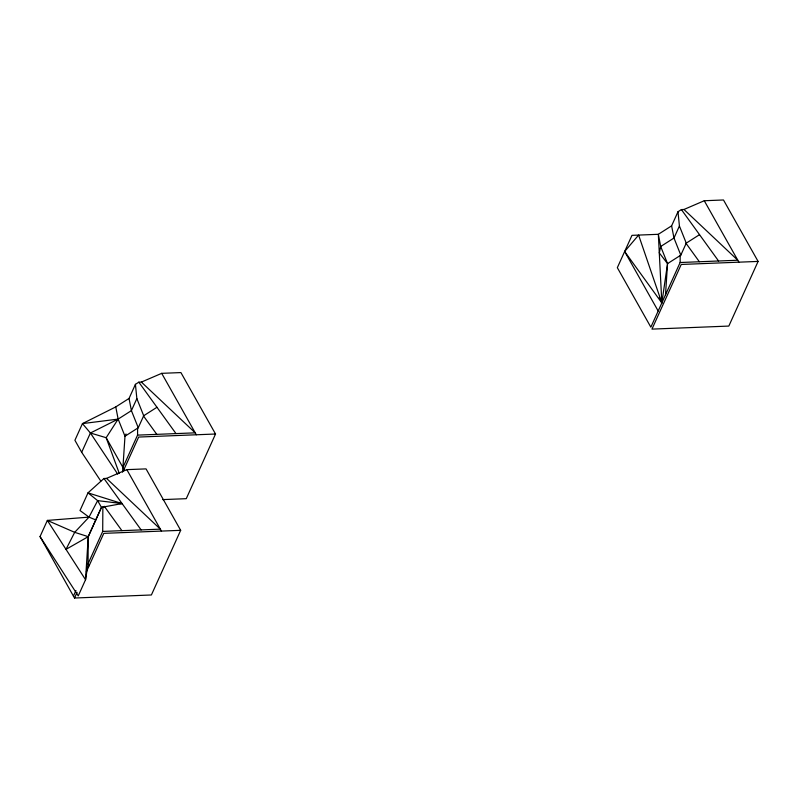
<?xml version="1.0" encoding="UTF-8"?>
<svg xmlns="http://www.w3.org/2000/svg" width="798" height="798" viewBox="0 0 798 798"><rect width="100%" height="100%" fill="white"/><g stroke="black" fill="none" stroke-linecap="round" stroke-linejoin="round"><path stroke-width="1.2" d="M40.04 536.585L74.513 598.021L151.391 594.979L180.667 530.321L146.044 468.885L126.832 469.643L106.523 478.391L103.949 478.491L87.999 492.865L97.645 500.635L101.436 507.358L95.75 519.927L89.007 517.124L47.361 520.416L40.04 536.585L78.234 595.897L85.546 579.727L88.059 563.757L102.703 531.428L102.862 506.8M122.533 472.127L122.932 467.448L137.565 435.119L137.615 427.728M758.1 261.415L681.233 264.457L651.956 329.115L728.823 326.073L758.1 261.415L723.487 199.979L704.265 200.737L683.966 209.475L681.392 209.575L677.991 211.749L671.607 225.844L658.34 234.303L631.976 235.35L617.333 267.679L650.859 327.17L680.135 262.512L680.185 255.131M122.932 467.448L124.987 436.227L126.004 433.972M665.502 294.841L667.547 263.619L660.704 246.492L658.34 234.303L661.841 302.931L624.654 251.51L638.6 235.081L661.841 302.931L667.547 263.619L659.288 252.906L660.704 246.492L673.981 238.023L679.417 226.004L677.991 211.749M95.75 519.927L88.239 536.665L85.546 579.727L47.361 520.416L74.693 532.336L88.239 536.665L88.059 563.757L89.157 565.692M100.807 481.084L81.675 452.286L74.912 440.277L82.453 423.608L115.77 406.91L129.037 398.451L135.421 384.347L138.822 382.182L141.396 382.082L161.695 373.344L180.917 372.576L215.53 434.012L186.263 498.68L162.702 499.608M81.675 452.286L90.413 433.005L118.144 419.1L131.411 410.631L136.857 398.601L135.421 384.347M101.366 507.678L88.239 536.665L65.995 549.363L74.693 532.336L89.007 517.124L97.645 500.635L122.094 503.578L101.436 507.358M115.77 406.91L118.144 419.1L124.987 436.227L138.254 427.758L143.7 415.738L156.967 407.269M123.251 471.089L138.662 437.055L215.53 434.012M73.426 596.086L75.95 590.51M74.513 598.021L77.087 592.355M86.334 571.937L103.79 533.363L180.667 530.321M667.547 263.619L680.814 255.161L686.26 243.131L699.527 234.662M680.135 262.512L737.791 260.228L683.966 209.475M137.565 435.119L195.221 432.835L141.396 382.082M119.69 503.668L122.094 503.578L87.999 492.865L80.009 510.521L89.007 517.124M102.703 531.428L160.348 529.144L106.523 478.391M119.291 473.394L106.164 437.703L118.144 419.1L82.453 423.608L90.413 433.005L106.164 437.703L124.019 469.394M681.392 209.575L718.569 260.996M685.951 243.23L699.357 261.754M138.822 382.182L175.999 433.603M143.391 415.838L156.787 434.361M103.949 478.491L141.136 529.902M104.289 506.291L121.914 530.66M90.413 433.005L117.735 474.132M704.265 200.737L738.878 262.173M624.654 251.51L658.18 311.011M161.695 373.344L196.318 434.78M126.832 469.643L161.445 531.079M659.348 297.295L661.841 302.931M679.417 226.004L686.26 243.131M680.814 255.161L673.981 238.023L671.607 225.844M136.857 398.601L143.7 415.738M138.254 427.758L131.411 410.631L129.037 398.451"/></g></svg>
